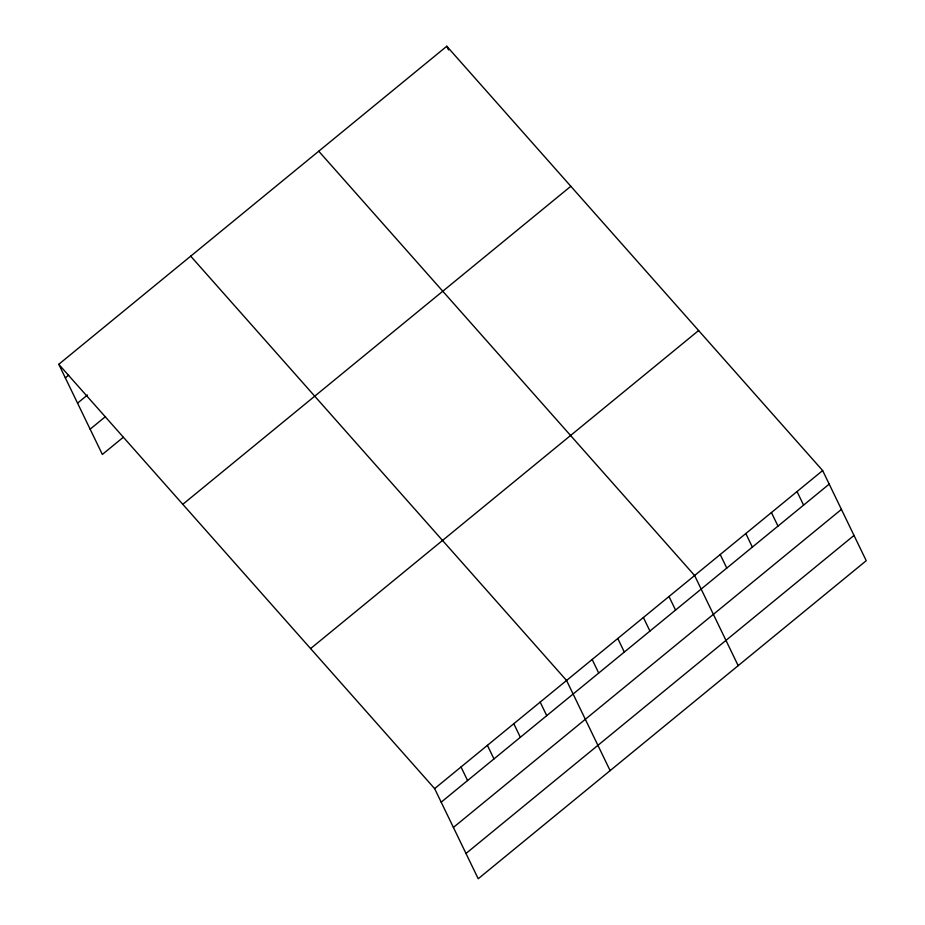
<?xml version="1.0" encoding="UTF-8"?>
<svg xmlns="http://www.w3.org/2000/svg" width="925" height="925" viewBox="0 0 925 925"><rect width="100%" height="100%" fill="white"/><g stroke="black" fill="none" stroke-linecap="round" stroke-linejoin="round"><path stroke-width="1.39" d="M58.772 364.3L446.787 46.25L822.649 470.559L866.228 560.7L478.213 878.75L434.634 788.609L58.772 364.3L102.351 454.441L123.245 437.317M65.328 377.863L68.635 375.157M77.55 403.127L87.447 395.021M90.141 429.165L105.531 416.551M182.803 504.322L570.829 186.272M310.603 648.587L698.618 330.537M434.634 788.609L822.649 470.559M441.19 802.172L829.205 484.122M453.4 827.436L841.426 509.397M465.992 853.474L854.006 535.436M318.743 151.203L694.606 575.512L738.185 665.665M190.7 256.156L566.562 680.476L610.13 770.618M797.038 491.557L803.594 505.119M771.427 512.543L777.983 526.105M745.816 533.54L752.372 547.103M720.217 554.526L726.772 568.089M446.787 46.25L448.579 49.95M668.995 596.509L675.551 610.072M643.384 617.495L649.94 631.058M617.773 638.493L624.329 652.056M592.162 659.479L598.718 673.042M540.177 702.098L546.733 715.661M513.791 723.72L520.347 737.283M487.406 745.353L493.962 758.916M461.02 766.975L467.576 780.538"/></g></svg>
